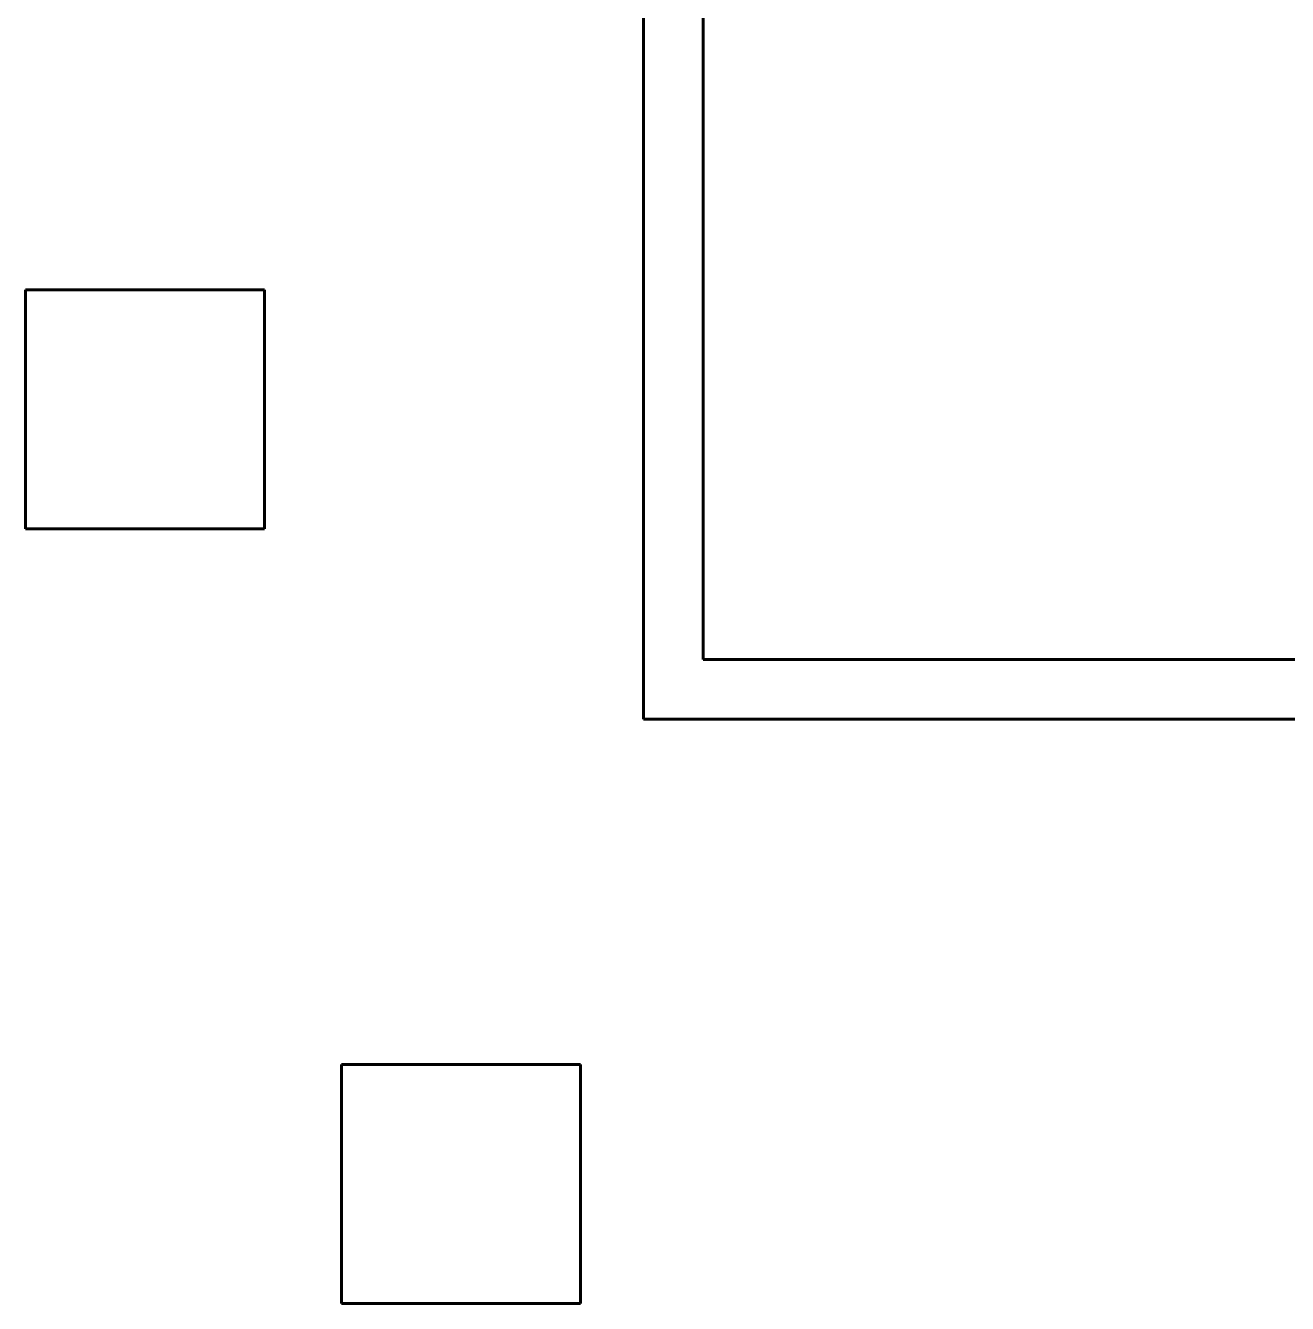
# Model space of a CAD drawing. Extents: x 0 to 297, y 0 to 292.
# Drawn here: x 134 to 144.56, y 93.13 to 103.82 of the extents above; entities that cross this region are included whole.
import ezdxf

# ---------------------------------------------------------------- set-up
doc = ezdxf.new("R2010")
doc.units = 0
doc.header["$MEASUREMENT"] = 0
doc.linetypes.add('K5LT_BASIC', pattern=[0])
doc.layers.add('Системный слой', color=7, linetype='Continuous')

# ---------------------------------------------------------------- blocks, each defined once
blk = doc.blocks.new('*U')
at = {"layer": 'Системный слой', "linetype": 'K5LT_BASIC', "lineweight": 60}
for p, q in [((135.999, 101.611), (133.999, 101.611)), ((133.999, 101.611), (133.999, 99.611)), ((135.999, 99.611), (135.999, 101.611)), ((133.999, 99.611), (135.999, 99.611)), ((138.645, 95.128), (136.645, 95.128)), ((136.645, 95.128), (136.645, 93.128)), ((138.645, 93.128), (138.645, 95.128)), ((136.645, 93.128), (138.645, 93.128))]:
    blk.add_line(p, q, dxfattribs=at)

msp = doc.modelspace()

# ---------------------------------------------------------------- linework, layer by layer
at = {"layer": 'Системный слой', "linetype": 'K5LT_BASIC', "lineweight": 60}
for p, q in [((139.171, 112.019), (139.171, 98.019)), ((139.671, 111.519), (139.671, 99.516)), ((139.671, 98.519), (139.671, 99.516)), ((146.671, 98.519), (139.671, 98.519)), ((147.171, 98.019), (139.171, 98.019))]:
    msp.add_line(p, q, dxfattribs=at)

# ---------------------------------------------------------------- block references
at = {"layer": 'Системный слой'}
msp.add_blockref('*U', (0, 0), dxfattribs=at)
msp.add_blockref('*U', (0, 0), dxfattribs=at)
msp.add_blockref('*U', (0, 0), dxfattribs=at)
msp.add_blockref('*U', (0, 0), dxfattribs=at)
msp.add_blockref('*U', (0, 0), dxfattribs=at)
msp.add_blockref('*U', (0, 0), dxfattribs=at)
msp.add_blockref('*U', (0, 0), dxfattribs=at)
msp.add_blockref('*U', (0, 0), dxfattribs=at)
msp.add_blockref('*U', (0, 0), dxfattribs=at)
msp.add_blockref('*U', (0, 0), dxfattribs=at)
msp.add_blockref('*U', (0, 0), dxfattribs=at)
msp.add_blockref('*U', (0, 0), dxfattribs=at)
msp.add_blockref('*U', (0, 0), dxfattribs=at)
msp.add_blockref('*U', (0, 0), dxfattribs=at)
msp.add_blockref('*U', (0, 0), dxfattribs=at)
msp.add_blockref('*U', (0, 0), dxfattribs=at)
msp.add_blockref('*U', (0, 0), dxfattribs=at)
msp.add_blockref('*U', (0, 0), dxfattribs=at)
msp.add_blockref('*U', (0, 0), dxfattribs=at)
msp.add_blockref('*U', (0, 0), dxfattribs=at)
msp.add_blockref('*U', (0, 0), dxfattribs=at)
msp.add_blockref('*U', (0, 0), dxfattribs=at)
msp.add_blockref('*U', (0, 0), dxfattribs=at)
msp.add_blockref('*U', (0, 0), dxfattribs=at)
msp.add_blockref('*U', (0, 0), dxfattribs=at)
msp.add_blockref('*U', (0, 0), dxfattribs=at)
msp.add_blockref('*U', (0, 0), dxfattribs=at)
msp.add_blockref('*U', (0, 0), dxfattribs=at)
msp.add_blockref('*U', (0, 0), dxfattribs=at)
msp.add_blockref('*U', (0, 0), dxfattribs=at)
msp.add_blockref('*U', (0, 0), dxfattribs=at)
msp.add_blockref('*U', (0, 0), dxfattribs=at)
msp.add_blockref('*U', (0, 0), dxfattribs=at)
msp.add_blockref('*U', (0, 0), dxfattribs=at)
msp.add_blockref('*U', (0, 0), dxfattribs=at)
msp.add_blockref('*U', (0, 0), dxfattribs=at)
msp.add_blockref('*U', (0, 0), dxfattribs=at)
msp.add_blockref('*U', (0, 0), dxfattribs=at)
msp.add_blockref('*U', (0, 0), dxfattribs=at)
msp.add_blockref('*U', (0, 0), dxfattribs=at)
msp.add_blockref('*U', (0, 0), dxfattribs=at)
msp.add_blockref('*U', (0, 0), dxfattribs=at)
msp.add_blockref('*U', (0, 0), dxfattribs=at)
msp.add_blockref('*U', (0, 0), dxfattribs=at)
msp.add_blockref('*U', (0, 0), dxfattribs=at)
msp.add_blockref('*U', (0, 0), dxfattribs=at)
msp.add_blockref('*U', (0, 0), dxfattribs=at)
msp.add_blockref('*U', (0, 0), dxfattribs=at)
msp.add_blockref('*U', (0, 0), dxfattribs=at)
msp.add_blockref('*U', (0, 0), dxfattribs=at)
msp.add_blockref('*U', (0, 0), dxfattribs=at)
msp.add_blockref('*U', (0, 0), dxfattribs=at)
msp.add_blockref('*U', (0, 0), dxfattribs=at)
msp.add_blockref('*U', (0, 0), dxfattribs=at)
msp.add_blockref('*U', (0, 0), dxfattribs=at)
msp.add_blockref('*U', (0, 0), dxfattribs=at)
msp.add_blockref('*U', (0, 0), dxfattribs=at)
msp.add_blockref('*U', (0, 0), dxfattribs=at)
msp.add_blockref('*U', (0, 0), dxfattribs=at)
msp.add_blockref('*U', (0, 0), dxfattribs=at)
msp.add_blockref('*U', (0, 0), dxfattribs=at)
msp.add_blockref('*U', (0, 0), dxfattribs=at)
msp.add_blockref('*U', (0, 0), dxfattribs=at)
msp.add_blockref('*U', (0, 0), dxfattribs=at)
msp.add_blockref('*U', (0, 0), dxfattribs=at)
msp.add_blockref('*U', (0, 0), dxfattribs=at)
msp.add_blockref('*U', (0, 0), dxfattribs=at)
msp.add_blockref('*U', (0, 0), dxfattribs=at)
msp.add_blockref('*U', (0, 0), dxfattribs=at)
msp.add_blockref('*U', (0, 0), dxfattribs=at)
msp.add_blockref('*U', (0, 0), dxfattribs=at)
msp.add_blockref('*U', (0, 0), dxfattribs=at)
msp.add_blockref('*U', (0, 0), dxfattribs=at)
msp.add_blockref('*U', (0, 0), dxfattribs=at)
msp.add_blockref('*U', (0, 0), dxfattribs=at)
msp.add_blockref('*U', (0, 0), dxfattribs=at)
msp.add_blockref('*U', (0, 0), dxfattribs=at)
msp.add_blockref('*U', (0, 0), dxfattribs=at)
msp.add_blockref('*U', (0, 0), dxfattribs=at)
msp.add_blockref('*U', (0, 0), dxfattribs=at)
msp.add_blockref('*U', (0, 0), dxfattribs=at)
msp.add_blockref('*U', (0, 0), dxfattribs=at)
msp.add_blockref('*U', (0, 0), dxfattribs=at)
msp.add_blockref('*U', (0, 0), dxfattribs=at)
msp.add_blockref('*U', (0, 0), dxfattribs=at)
msp.add_blockref('*U', (0, 0), dxfattribs=at)
msp.add_blockref('*U', (0, 0), dxfattribs=at)
msp.add_blockref('*U', (0, 0), dxfattribs=at)
msp.add_blockref('*U', (0, 0), dxfattribs=at)
msp.add_blockref('*U', (0, 0), dxfattribs=at)
msp.add_blockref('*U', (0, 0), dxfattribs=at)
msp.add_blockref('*U', (0, 0), dxfattribs=at)
msp.add_blockref('*U', (0, 0), dxfattribs=at)
msp.add_blockref('*U', (0, 0), dxfattribs=at)
msp.add_blockref('*U', (0, 0), dxfattribs=at)
msp.add_blockref('*U', (0, 0), dxfattribs=at)
msp.add_blockref('*U', (0, 0), dxfattribs=at)
msp.add_blockref('*U', (0, 0), dxfattribs=at)
msp.add_blockref('*U', (0, 0), dxfattribs=at)
msp.add_blockref('*U', (0, 0), dxfattribs=at)
msp.add_blockref('*U', (0, 0), dxfattribs=at)
msp.add_blockref('*U', (0, 0), dxfattribs=at)
msp.add_blockref('*U', (0, 0), dxfattribs=at)
msp.add_blockref('*U', (0, 0), dxfattribs=at)
msp.add_blockref('*U', (0, 0), dxfattribs=at)
msp.add_blockref('*U', (0, 0), dxfattribs=at)
msp.add_blockref('*U', (0, 0), dxfattribs=at)
msp.add_blockref('*U', (0, 0), dxfattribs=at)
msp.add_blockref('*U', (0, 0), dxfattribs=at)
msp.add_blockref('*U', (0, 0), dxfattribs=at)
msp.add_blockref('*U', (0, 0), dxfattribs=at)
msp.add_blockref('*U', (0, 0), dxfattribs=at)
msp.add_blockref('*U', (0, 0), dxfattribs=at)
msp.add_blockref('*U', (0, 0), dxfattribs=at)
msp.add_blockref('*U', (0, 0), dxfattribs=at)
msp.add_blockref('*U', (0, 0), dxfattribs=at)
msp.add_blockref('*U', (0, 0), dxfattribs=at)
msp.add_blockref('*U', (0, 0), dxfattribs=at)
msp.add_blockref('*U', (0, 0), dxfattribs=at)
msp.add_blockref('*U', (0, 0), dxfattribs=at)
msp.add_blockref('*U', (0, 0), dxfattribs=at)
msp.add_blockref('*U', (0, 0), dxfattribs=at)
msp.add_blockref('*U', (0, 0), dxfattribs=at)
msp.add_blockref('*U', (0, 0), dxfattribs=at)
msp.add_blockref('*U', (0, 0), dxfattribs=at)
msp.add_blockref('*U', (0, 0), dxfattribs=at)
msp.add_blockref('*U', (0, 0), dxfattribs=at)
msp.add_blockref('*U', (0, 0), dxfattribs=at)
msp.add_blockref('*U', (0, 0), dxfattribs=at)
msp.add_blockref('*U', (0, 0), dxfattribs=at)
msp.add_blockref('*U', (0, 0), dxfattribs=at)
msp.add_blockref('*U', (0, 0), dxfattribs=at)
msp.add_blockref('*U', (0, 0), dxfattribs=at)
msp.add_blockref('*U', (0, 0), dxfattribs=at)
msp.add_blockref('*U', (0, 0), dxfattribs=at)
msp.add_blockref('*U', (0, 0), dxfattribs=at)
msp.add_blockref('*U', (0, 0), dxfattribs=at)
msp.add_blockref('*U', (0, 0), dxfattribs=at)
msp.add_blockref('*U', (0, 0), dxfattribs=at)
msp.add_blockref('*U', (0, 0), dxfattribs=at)
msp.add_blockref('*U', (0, 0), dxfattribs=at)
msp.add_blockref('*U', (0, 0), dxfattribs=at)
msp.add_blockref('*U', (0, 0), dxfattribs=at)
msp.add_blockref('*U', (0, 0), dxfattribs=at)
msp.add_blockref('*U', (0, 0), dxfattribs=at)
msp.add_blockref('*U', (0, 0), dxfattribs=at)
msp.add_blockref('*U', (0, 0), dxfattribs=at)
msp.add_blockref('*U', (0, 0), dxfattribs=at)
msp.add_blockref('*U', (0, 0), dxfattribs=at)
msp.add_blockref('*U', (0, 0), dxfattribs=at)
msp.add_blockref('*U', (0, 0), dxfattribs=at)
msp.add_blockref('*U', (0, 0), dxfattribs=at)
msp.add_blockref('*U', (0, 0), dxfattribs=at)
msp.add_blockref('*U', (0, 0), dxfattribs=at)
msp.add_blockref('*U', (0, 0), dxfattribs=at)
msp.add_blockref('*U', (0, 0), dxfattribs=at)
msp.add_blockref('*U', (0, 0), dxfattribs=at)
msp.add_blockref('*U', (0, 0), dxfattribs=at)
msp.add_blockref('*U', (0, 0), dxfattribs=at)
msp.add_blockref('*U', (0, 0), dxfattribs=at)
msp.add_blockref('*U', (0, 0), dxfattribs=at)
msp.add_blockref('*U', (0, 0), dxfattribs=at)
msp.add_blockref('*U', (0, 0), dxfattribs=at)
msp.add_blockref('*U', (0, 0), dxfattribs=at)
msp.add_blockref('*U', (0, 0), dxfattribs=at)
msp.add_blockref('*U', (0, 0), dxfattribs=at)
msp.add_blockref('*U', (0, 0), dxfattribs=at)
msp.add_blockref('*U', (0, 0), dxfattribs=at)
msp.add_blockref('*U', (0, 0), dxfattribs=at)
msp.add_blockref('*U', (0, 0), dxfattribs=at)
msp.add_blockref('*U', (0, 0), dxfattribs=at)
msp.add_blockref('*U', (0, 0), dxfattribs=at)
msp.add_blockref('*U', (0, 0), dxfattribs=at)
msp.add_blockref('*U', (0, 0), dxfattribs=at)
msp.add_blockref('*U', (0, 0), dxfattribs=at)
msp.add_blockref('*U', (0, 0), dxfattribs=at)
msp.add_blockref('*U', (0, 0), dxfattribs=at)
msp.add_blockref('*U', (0, 0), dxfattribs=at)
msp.add_blockref('*U', (0, 0), dxfattribs=at)
msp.add_blockref('*U', (0, 0), dxfattribs=at)
msp.add_blockref('*U', (0, 0), dxfattribs=at)
msp.add_blockref('*U', (0, 0), dxfattribs=at)
msp.add_blockref('*U', (0, 0), dxfattribs=at)
msp.add_blockref('*U', (0, 0), dxfattribs=at)
msp.add_blockref('*U', (0, 0), dxfattribs=at)
msp.add_blockref('*U', (0, 0), dxfattribs=at)
msp.add_blockref('*U', (0, 0), dxfattribs=at)
msp.add_blockref('*U', (0, 0), dxfattribs=at)
msp.add_blockref('*U', (0, 0), dxfattribs=at)
msp.add_blockref('*U', (0, 0), dxfattribs=at)
msp.add_blockref('*U', (0, 0), dxfattribs=at)
msp.add_blockref('*U', (0, 0), dxfattribs=at)
msp.add_blockref('*U', (0, 0), dxfattribs=at)
msp.add_blockref('*U', (0, 0), dxfattribs=at)
msp.add_blockref('*U', (0, 0), dxfattribs=at)
msp.add_blockref('*U', (0, 0), dxfattribs=at)
msp.add_blockref('*U', (0, 0), dxfattribs=at)
msp.add_blockref('*U', (0, 0), dxfattribs=at)
msp.add_blockref('*U', (0, 0), dxfattribs=at)
msp.add_blockref('*U', (0, 0), dxfattribs=at)
msp.add_blockref('*U', (0, 0), dxfattribs=at)
msp.add_blockref('*U', (0, 0), dxfattribs=at)
msp.add_blockref('*U', (0, 0), dxfattribs=at)
msp.add_blockref('*U', (0, 0), dxfattribs=at)
msp.add_blockref('*U', (0, 0), dxfattribs=at)
msp.add_blockref('*U', (0, 0), dxfattribs=at)
msp.add_blockref('*U', (0, 0), dxfattribs=at)
msp.add_blockref('*U', (0, 0), dxfattribs=at)
msp.add_blockref('*U', (0, 0), dxfattribs=at)
msp.add_blockref('*U', (0, 0), dxfattribs=at)
msp.add_blockref('*U', (0, 0), dxfattribs=at)
msp.add_blockref('*U', (0, 0), dxfattribs=at)
msp.add_blockref('*U', (0, 0), dxfattribs=at)
msp.add_blockref('*U', (0, 0), dxfattribs=at)
msp.add_blockref('*U', (0, 0), dxfattribs=at)
msp.add_blockref('*U', (0, 0), dxfattribs=at)
msp.add_blockref('*U', (0, 0), dxfattribs=at)
msp.add_blockref('*U', (0, 0), dxfattribs=at)
msp.add_blockref('*U', (0, 0), dxfattribs=at)
msp.add_blockref('*U', (0, 0), dxfattribs=at)
msp.add_blockref('*U', (0, 0), dxfattribs=at)
msp.add_blockref('*U', (0, 0), dxfattribs=at)
msp.add_blockref('*U', (0, 0), dxfattribs=at)
msp.add_blockref('*U', (0, 0), dxfattribs=at)
msp.add_blockref('*U', (0, 0), dxfattribs=at)
msp.add_blockref('*U', (0, 0), dxfattribs=at)
msp.add_blockref('*U', (0, 0), dxfattribs=at)
msp.add_blockref('*U', (0, 0), dxfattribs=at)
msp.add_blockref('*U', (0, 0), dxfattribs=at)
msp.add_blockref('*U', (0, 0), dxfattribs=at)
msp.add_blockref('*U', (0, 0), dxfattribs=at)
msp.add_blockref('*U', (0, 0), dxfattribs=at)
msp.add_blockref('*U', (0, 0), dxfattribs=at)
msp.add_blockref('*U', (0, 0), dxfattribs=at)
msp.add_blockref('*U', (0, 0), dxfattribs=at)
msp.add_blockref('*U', (0, 0), dxfattribs=at)
msp.add_blockref('*U', (0, 0), dxfattribs=at)
msp.add_blockref('*U', (0, 0), dxfattribs=at)
msp.add_blockref('*U', (0, 0), dxfattribs=at)
msp.add_blockref('*U', (0, 0), dxfattribs=at)
msp.add_blockref('*U', (0, 0), dxfattribs=at)
msp.add_blockref('*U', (0, 0), dxfattribs=at)
msp.add_blockref('*U', (0, 0), dxfattribs=at)
msp.add_blockref('*U', (0, 0), dxfattribs=at)
msp.add_blockref('*U', (0, 0), dxfattribs=at)
msp.add_blockref('*U', (0, 0), dxfattribs=at)
msp.add_blockref('*U', (0, 0), dxfattribs=at)
msp.add_blockref('*U', (0, 0), dxfattribs=at)
msp.add_blockref('*U', (0, 0), dxfattribs=at)
msp.add_blockref('*U', (0, 0), dxfattribs=at)
msp.add_blockref('*U', (0, 0), dxfattribs=at)
msp.add_blockref('*U', (0, 0), dxfattribs=at)
msp.add_blockref('*U', (0, 0), dxfattribs=at)
msp.add_blockref('*U', (0, 0), dxfattribs=at)
msp.add_blockref('*U', (0, 0), dxfattribs=at)
msp.add_blockref('*U', (0, 0), dxfattribs=at)
msp.add_blockref('*U', (0, 0), dxfattribs=at)
msp.add_blockref('*U', (0, 0), dxfattribs=at)
msp.add_blockref('*U', (0, 0), dxfattribs=at)
msp.add_blockref('*U', (0, 0), dxfattribs=at)
msp.add_blockref('*U', (0, 0), dxfattribs=at)
msp.add_blockref('*U', (0, 0), dxfattribs=at)
msp.add_blockref('*U', (0, 0), dxfattribs=at)
msp.add_blockref('*U', (0, 0), dxfattribs=at)
msp.add_blockref('*U', (0, 0), dxfattribs=at)
msp.add_blockref('*U', (0, 0), dxfattribs=at)
msp.add_blockref('*U', (0, 0), dxfattribs=at)
msp.add_blockref('*U', (0, 0), dxfattribs=at)
msp.add_blockref('*U', (0, 0), dxfattribs=at)
msp.add_blockref('*U', (0, 0), dxfattribs=at)
msp.add_blockref('*U', (0, 0), dxfattribs=at)
msp.add_blockref('*U', (0, 0), dxfattribs=at)
msp.add_blockref('*U', (0, 0), dxfattribs=at)
msp.add_blockref('*U', (0, 0), dxfattribs=at)
msp.add_blockref('*U', (0, 0), dxfattribs=at)
msp.add_blockref('*U', (0, 0), dxfattribs=at)
msp.add_blockref('*U', (0, 0), dxfattribs=at)
msp.add_blockref('*U', (0, 0), dxfattribs=at)
msp.add_blockref('*U', (0, 0), dxfattribs=at)
msp.add_blockref('*U', (0, 0), dxfattribs=at)
msp.add_blockref('*U', (0, 0), dxfattribs=at)
msp.add_blockref('*U', (0, 0), dxfattribs=at)
msp.add_blockref('*U', (0, 0), dxfattribs=at)
msp.add_blockref('*U', (0, 0), dxfattribs=at)
msp.add_blockref('*U', (0, 0), dxfattribs=at)
msp.add_blockref('*U', (0, 0), dxfattribs=at)
msp.add_blockref('*U', (0, 0), dxfattribs=at)
msp.add_blockref('*U', (0, 0), dxfattribs=at)
msp.add_blockref('*U', (0, 0), dxfattribs=at)
msp.add_blockref('*U', (0, 0), dxfattribs=at)
msp.add_blockref('*U', (0, 0), dxfattribs=at)
msp.add_blockref('*U', (0, 0), dxfattribs=at)
msp.add_blockref('*U', (0, 0), dxfattribs=at)
msp.add_blockref('*U', (0, 0), dxfattribs=at)
msp.add_blockref('*U', (0, 0), dxfattribs=at)
msp.add_blockref('*U', (0, 0), dxfattribs=at)
msp.add_blockref('*U', (0, 0), dxfattribs=at)
msp.add_blockref('*U', (0, 0), dxfattribs=at)
msp.add_blockref('*U', (0, 0), dxfattribs=at)
msp.add_blockref('*U', (0, 0), dxfattribs=at)
msp.add_blockref('*U', (0, 0), dxfattribs=at)
msp.add_blockref('*U', (0, 0), dxfattribs=at)
msp.add_blockref('*U', (0, 0), dxfattribs=at)
msp.add_blockref('*U', (0, 0), dxfattribs=at)
msp.add_blockref('*U', (0, 0), dxfattribs=at)
msp.add_blockref('*U', (0, 0), dxfattribs=at)
msp.add_blockref('*U', (0, 0), dxfattribs=at)
msp.add_blockref('*U', (0, 0), dxfattribs=at)
msp.add_blockref('*U', (0, 0), dxfattribs=at)
msp.add_blockref('*U', (0, 0), dxfattribs=at)
msp.add_blockref('*U', (0, 0), dxfattribs=at)
msp.add_blockref('*U', (0, 0), dxfattribs=at)
msp.add_blockref('*U', (0, 0), dxfattribs=at)
msp.add_blockref('*U', (0, 0), dxfattribs=at)
msp.add_blockref('*U', (0, 0), dxfattribs=at)
msp.add_blockref('*U', (0, 0), dxfattribs=at)
msp.add_blockref('*U', (0, 0), dxfattribs=at)
msp.add_blockref('*U', (0, 0), dxfattribs=at)
msp.add_blockref('*U', (0, 0), dxfattribs=at)
msp.add_blockref('*U', (0, 0), dxfattribs=at)
msp.add_blockref('*U', (0, 0), dxfattribs=at)
msp.add_blockref('*U', (0, 0), dxfattribs=at)
msp.add_blockref('*U', (0, 0), dxfattribs=at)
msp.add_blockref('*U', (0, 0), dxfattribs=at)
msp.add_blockref('*U', (0, 0), dxfattribs=at)
msp.add_blockref('*U', (0, 0), dxfattribs=at)
msp.add_blockref('*U', (0, 0), dxfattribs=at)
msp.add_blockref('*U', (0, 0), dxfattribs=at)
msp.add_blockref('*U', (0, 0), dxfattribs=at)
msp.add_blockref('*U', (0, 0), dxfattribs=at)
msp.add_blockref('*U', (0, 0), dxfattribs=at)
msp.add_blockref('*U', (0, 0), dxfattribs=at)
msp.add_blockref('*U', (0, 0), dxfattribs=at)
msp.add_blockref('*U', (0, 0), dxfattribs=at)
msp.add_blockref('*U', (0, 0), dxfattribs=at)
msp.add_blockref('*U', (0, 0), dxfattribs=at)
msp.add_blockref('*U', (0, 0), dxfattribs=at)
msp.add_blockref('*U', (0, 0), dxfattribs=at)
msp.add_blockref('*U', (0, 0), dxfattribs=at)
msp.add_blockref('*U', (0, 0), dxfattribs=at)
msp.add_blockref('*U', (0, 0), dxfattribs=at)
msp.add_blockref('*U', (0, 0), dxfattribs=at)
msp.add_blockref('*U', (0, 0), dxfattribs=at)
msp.add_blockref('*U', (0, 0), dxfattribs=at)
msp.add_blockref('*U', (0, 0), dxfattribs=at)
msp.add_blockref('*U', (0, 0), dxfattribs=at)
msp.add_blockref('*U', (0, 0), dxfattribs=at)
msp.add_blockref('*U', (0, 0), dxfattribs=at)
msp.add_blockref('*U', (0, 0), dxfattribs=at)
msp.add_blockref('*U', (0, 0), dxfattribs=at)
msp.add_blockref('*U', (0, 0), dxfattribs=at)
msp.add_blockref('*U', (0, 0), dxfattribs=at)
msp.add_blockref('*U', (0, 0), dxfattribs=at)
msp.add_blockref('*U', (0, 0), dxfattribs=at)
msp.add_blockref('*U', (0, 0), dxfattribs=at)
msp.add_blockref('*U', (0, 0), dxfattribs=at)
msp.add_blockref('*U', (0, 0), dxfattribs=at)
msp.add_blockref('*U', (0, 0), dxfattribs=at)
msp.add_blockref('*U', (0, 0), dxfattribs=at)
msp.add_blockref('*U', (0, 0), dxfattribs=at)
msp.add_blockref('*U', (0, 0), dxfattribs=at)
msp.add_blockref('*U', (0, 0), dxfattribs=at)
msp.add_blockref('*U', (0, 0), dxfattribs=at)
msp.add_blockref('*U', (0, 0), dxfattribs=at)

doc.saveas('drawing.dxf')
